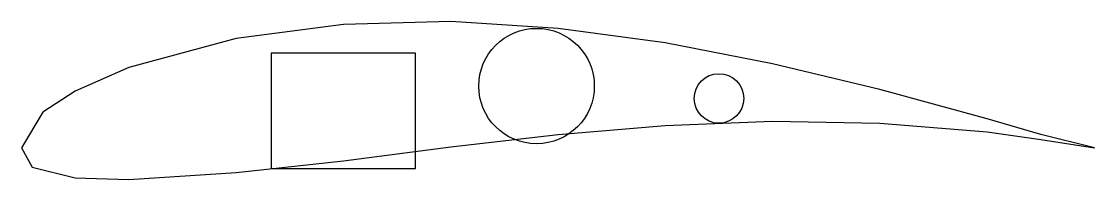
# Model space of a CAD drawing. Extents: x 0 to 260, y -8 to 31.
import ezdxf

# ---------------------------------------------------------------- set-up
doc = ezdxf.new("R2010")
doc.units = 0

msp = doc.modelspace()

# ---------------------------------------------------------------- linework, layer by layer
at = {"layer": 'AIRFOIL_OUTLINE'}
msp.add_lwpolyline([(260, 0), (247, 3.25), (234, 7.02), (208, 14.17), (182, 20.41), (156, 25.48), (130, 28.99), (104, 30.68), (78, 29.9), (52, 26.52), (26, 19.5), (13, 13.78), (5.2, 8.71), (0, 0), (2.6, -4.68), (13, -7.28), (26, -7.67), (52, -5.98), (78, -3.12), (104, 0.26), (130, 3.25), (156, 5.46), (182, 6.5), (208, 5.98), (234, 3.9), (247, 2.08), (260, 0)], close=True, dxfattribs=at)
at = {"layer": 'LIGHTENING_HOLES'}
msp.add_circle((124.8, 15), 14, dxfattribs=at)
at = {"layer": 'REAR_JOINER'}
msp.add_circle((169, 12), 6, dxfattribs=at)
at = {"layer": 'SPAR_CUTOUT'}
for p, q in [((95.5, 23), (60.5, 23)), ((60.5, 23), (60.5, -5)), ((95.5, -5), (95.5, 23)), ((60.5, -5), (95.5, -5))]:
    msp.add_line(p, q, dxfattribs=at)

doc.saveas('drawing.dxf')
